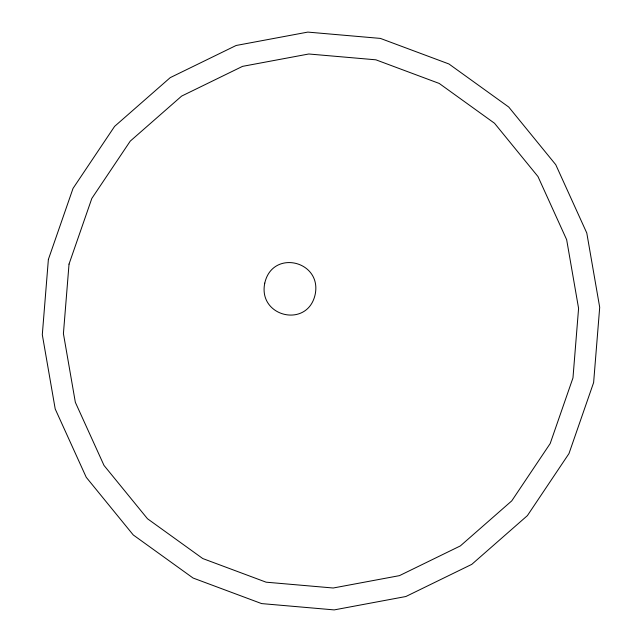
<?xml version="1.0" encoding="UTF-8"?>
<svg xmlns="http://www.w3.org/2000/svg" width="642" height="642" viewBox="0 0 642 642"><rect width="100%" height="100%" fill="white"/><g stroke="black" fill="none" stroke-linecap="round" stroke-linejoin="round"><path stroke-width="0.96" d="M48.375 259.44L42.3 334.683L55.212 408.986L86.237 477.295L133.255 534.955L193.073 578.033L261.615 603.592L334.193 609.9L405.88 596.514L471.782 564.358L527.403 515.614L568.964 453.605L593.625 382.56L599.7 307.317L586.788 233.014L555.763 164.705L508.745 107.045L448.927 63.967L380.385 38.408L307.807 32.1L236.12 45.486L170.218 77.642L114.597 126.386L73.036 188.395L48.375 259.44M69.031 264.103L63.414 333.639L75.347 402.317L104.02 465.45L147.483 518.744L202.768 558.556L266.109 582.182L333.198 588.008L399.452 575.641L460.354 545.917L511.762 500.864L550.178 443.558L572.969 377.897L578.586 308.361L566.653 239.683L537.98 176.55L494.517 123.256L439.232 83.444L375.891 59.818L308.802 53.992L242.548 66.359L181.646 96.083L130.238 141.136L91.822 198.442L69.031 264.103M264.769 283.138C257.691 316.891 307.582 328.8 315.158 294.517C322.228 260.764 272.336 248.847 264.769 283.138"/></g></svg>
